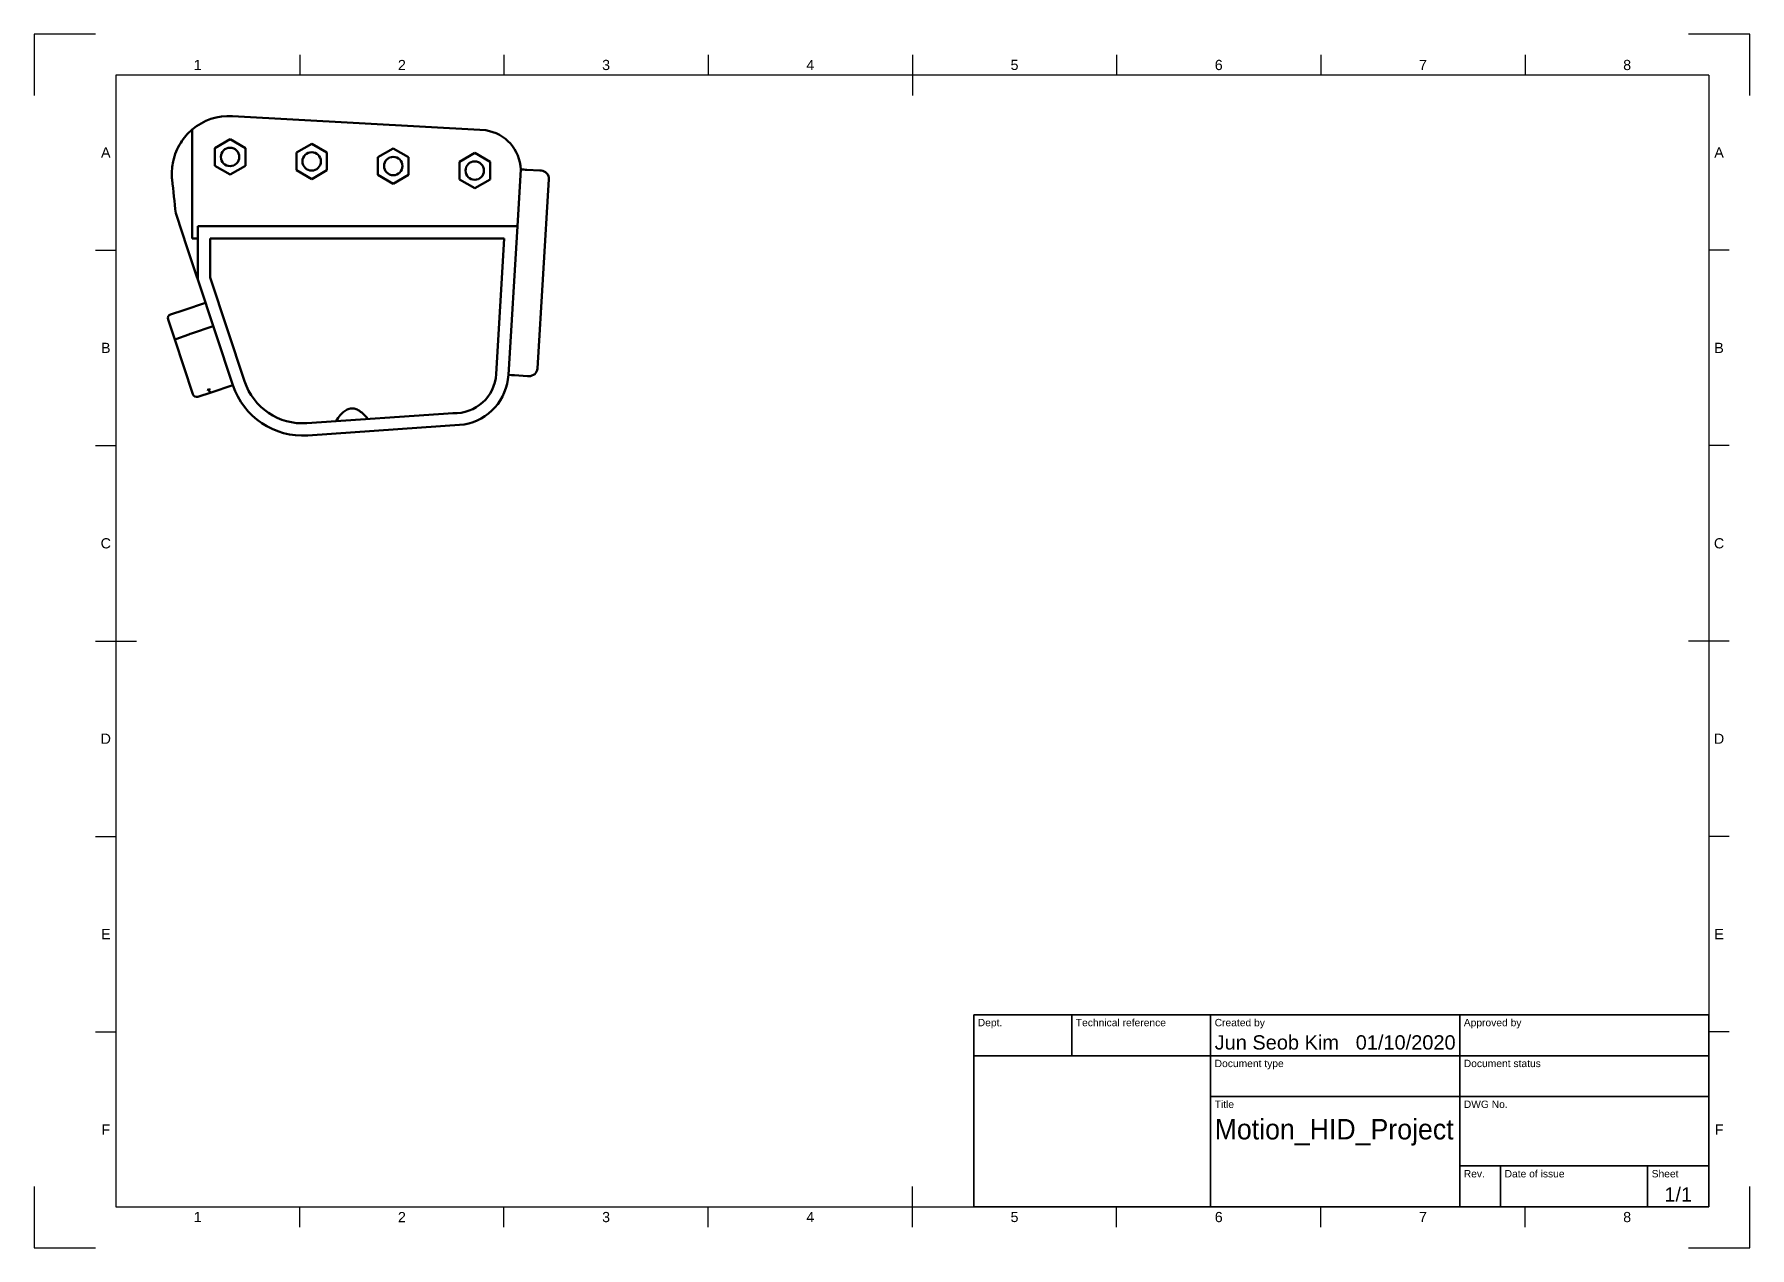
# Model space of a CAD drawing. Header units: millimetres. Extents: x 0 to 420, y 0 to 297.
import ezdxf
from ezdxf.enums import TextEntityAlignment as Align

# ---------------------------------------------------------------- set-up
doc = ezdxf.new("R2010")
doc.units = ezdxf.units.MM
doc.header["$LTSCALE"] = 0.75
for name, color, linetype, lineweight in [('Border', 7, 'Continuous', 25), ('TitleBlock', 7, 'Continuous', 35), ('Visible', 7, 'Continuous', 50)]:
    doc.layers.add(name, color=color, linetype=linetype, lineweight=lineweight)
doc.styles.add('FusionTitle', font='')
doc.styles.get('FusionTitle').set_extended_font_data('Arial Unicode MS')

# ---------------------------------------------------------------- blocks, each defined once
blk = doc.blocks.new('ISO_A3_SHEET')
at = {"layer": 'Border'}
for p, q in [((15, 297), (0, 297)), ((0, 297), (0, 282)), ((420, 297), (405, 297)), ((420, 282), (420, 297)), ((65, 292), (65, 287)), ((115, 292), (115, 287)), ((165, 292), (165, 287)), ((215, 292), (215, 282)), ((265, 292), (265, 287)), ((315, 292), (315, 287)), ((365, 292), (365, 287)), ((410, 287), (20, 287)), ((20, 287), (20, 10)), ((410, 287), (410, 10)), ((15, 244.16666), (20, 244.16666)), ((415, 244.16666), (410, 244.16666)), ((15, 196.33333), (20, 196.33333)), ((415, 196.33333), (410, 196.33333)), ((15, 148.5), (25, 148.5)), ((415, 148.5), (405, 148.5)), ((15, 100.66667), (20, 100.66667)), ((415, 100.66667), (410, 100.66667)), ((15, 52.83334), (20, 52.83334)), ((415, 52.83334), (410, 52.83334)), ((0, 15), (0, 0)), ((215, 5), (215, 15)), ((420, 0), (420, 15)), ((20, 10), (410, 10)), ((65, 5), (65, 10)), ((115, 5), (115, 10)), ((165, 5), (165, 10)), ((265, 5), (265, 10)), ((315, 5), (315, 10)), ((365, 5), (365, 10)), ((0, 0), (15, 0)), ((405, 0), (420, 0))]:
    blk.add_line(p, q, dxfattribs=at)
at = {"layer": 'Border', "style": 'FusionTitle'}
for s, p in [('1', (40, 289.5)), ('2', (90, 289.5)), ('3', (140, 289.5)), ('4', (190, 289.5)), ('5', (240, 289.5)), ('6', (290, 289.5)), ('7', (340, 289.5)), ('8', (390, 289.5)), ('A', (17.5, 268.08333)), ('A', (412.5, 268.08333)), ('B', (17.5, 220.25)), ('B', (412.5, 220.25)), ('C', (17.5, 172.41667)), ('C', (412.5, 172.41667)), ('D', (17.5, 124.58334)), ('D', (412.5, 124.58334)), ('E', (17.5, 76.75001)), ('E', (412.5, 76.75001)), ('F', (17.5, 28.91668)), ('F', (412.5, 28.91668)), ('1', (40, 7.5)), ('2', (90, 7.5)), ('3', (140, 7.5)), ('4', (190, 7.5)), ('5', (240, 7.5)), ('6', (290, 7.5)), ('7', (340, 7.5)), ('8', (390, 7.5))]:
    blk.add_text(s, height=2.5, dxfattribs=at).set_placement(p, align=Align.MIDDLE)
blk = doc.blocks.new('ISO_TITLEBLOCK')
at = {"layer": 'TitleBlock'}
for p, q in [((0, 47), (-180, 47)), ((-180, 47), (-180, 0)), ((-156, 37), (-156, 47)), ((-122, 0), (-122, 47)), ((-61, 0), (-61, 47)), ((0, 0), (0, 47)), ((-180, 37), (0, 37)), ((-122, 27), (0, 27)), ((-61, 10), (0, 10)), ((-51, 0), (-51, 10)), ((-15, 0), (-15, 10)), ((-180, 0), (0, 0))]:
    blk.add_line(p, q, dxfattribs=at)
at = {"layer": 'TitleBlock', "style": 'FusionTitle'}
for s, p in [('Dept.', (-179, 46)), ('Technical reference', (-155, 46)), ('Created by', (-121, 46)), ('Approved by', (-60, 46)), ('Document type', (-121, 36)), ('Document status', (-60, 36)), ('Title', (-121, 26)), ('DWG No.', (-60, 26)), ('Rev.', (-60, 9)), ('Date of issue', (-50, 9)), ('Sheet', (-14, 9))]:
    blk.add_text(s, height=1.8, dxfattribs=at).set_placement(p, align=Align.TOP_LEFT)
for tag, p, height in [('DEPT', (-179, 38.5), 3.5), ('TECHNICAL_REFERENCE', (-155, 38.5), 3.5), ('CREATED_BY', (-121, 38.5), 3.5), ('APPROVED_BY', (-60, 38.5), 3.5), ('DOCUMENT_TYPE', (-121, 28.5), 3.5), ('DOCUMENT_STATUS', (-60, 28.5), 3.5), ('TITLE_1', (-121, 16.5), 5), ('TITLE_2', (-121, 9), 5), ('TITLE_3', (-121, 1.5), 5), ('DATE_OF_ISSUE', (-50, 1.5), 3.5)]:
    blk.add_attdef(tag, p, '', height=height, dxfattribs=at)
for tag, p in [('CREATED_DATE', (-62, 38.5)), ('APPROVED_DATE', (-1, 38.5))]:
    blk.add_attdef(tag, text='', height=3.5, dxfattribs=at).set_placement(p, align=Align.RIGHT)
for tag, height, p in [('DRAWING_NUMBER', 5, (-30.5, 16.6)), ('REV', 3.5, (-56, 3.1)), ('SHEET', 3.5, (-7.5, 3.1))]:
    blk.add_attdef(tag, text='', height=height, dxfattribs=at).set_placement(p, align=Align.MIDDLE)

msp = doc.modelspace()

# ---------------------------------------------------------------- linework, layer by layer
at = {"layer": 'Visible'}
for p, q in [((38.66, 247, 15.15), (38.66, 273.69, 15.15)), ((110.57, 273.51, 15.15), (48.5, 276.98, 15.15)), ((44.19, 269.16, 15.15), (47.94, 271.32, 15.15)), ((44.19, 264.83, 15.15), (44.19, 269.16, 15.15)), ((47.94, 271.32, 15.15), (51.69, 269.16, 15.15)), ((51.69, 269.16, 15.15), (51.69, 264.83, 15.15)), ((64.16, 268.04, 15.15), (67.91, 270.21, 15.15)), ((67.91, 270.21, 15.15), (71.66, 268.04, 15.15)), ((84.13, 266.93, 15.15), (87.88, 269.09, 15.15)), ((87.88, 269.09, 15.15), (91.63, 266.93, 15.15)), ((47.94, 262.66, 15.15), (44.19, 264.83, 15.15)), ((51.69, 264.83, 15.15), (47.94, 262.66, 15.15)), ((64.16, 263.71, 15.15), (64.16, 268.04, 15.15)), ((71.66, 268.04, 15.15), (71.66, 263.71, 15.15)), ((84.13, 262.6, 15.15), (84.13, 266.93, 15.15)), ((91.63, 266.93, 15.15), (91.63, 262.6, 15.15)), ((104.1, 265.81, 15.15), (107.85, 267.98, 15.15)), ((104.1, 261.48, 15.15), (104.1, 265.81, 15.15)), ((107.85, 267.98, 15.15), (111.6, 265.81, 15.15)), ((111.6, 265.81, 15.15), (111.6, 261.48, 15.15)), ((67.91, 261.55, 15.15), (64.16, 263.71, 15.15)), ((71.66, 263.71, 15.15), (67.91, 261.55, 15.15)), ((87.88, 260.43, 15.15), (84.13, 262.6, 15.15)), ((91.63, 262.6, 15.15), (87.88, 260.43, 15.15)), ((107.85, 259.32, 15.15), (104.1, 261.48, 15.15)), ((111.6, 261.48, 15.15), (107.85, 259.32, 15.15)), ((119.11, 263.92, 15.15), (118.27, 250, 15.15)), ((119.86, 263.88, -1.85), (119.31, 263.91, -1.85)), ((123.81, 263.64, -5.38), (120.57, 263.84, -2.14)), ((123.18, 215.22, -6.09), (125.98, 261.51, -6.09)), ((118.27, 250, 28.27), (40.02, 250, 28.27)), ((40.02, 250, 28.27), (40.02, 247, 28.27)), ((116.08, 213.64, 28.27), (118.27, 250, 28.27)), ((40.02, 247, 15.15), (38.66, 247, 15.15)), ((40.02, 247, 28.27), (40.02, 237.02, 28.27)), ((40.02, 247, 28.27), (40.02, 247, 28.27)), ((43.02, 247, 28.27), (115.08, 247, 28.27)), ((43.02, 237.5, 28.27), (43.02, 247, 28.27)), ((115.08, 247, 28.27), (113.08, 213.82, 28.27)), ((40.02, 237.02, 28.27), (48.61, 211.12, 28.27)), ((51.46, 212.07, 28.27), (43.02, 237.5, 28.27)), ((41.92, 231.28, -0.57), (36.62, 229.52, -0.57)), ((32.75, 227.18, -3.99), (34.37, 222.29, -3.76)), ((36.62, 229.52, -0.57), (33.38, 228.44, -3.99)), ((34.64, 222.4, -3.06), (37.86, 223.55, 0.36)), ((38.52, 223.78, 0.65), (43.83, 225.54, 0.65)), ((34.37, 222.29, -3.76), (38.81, 208.92, -3.76)), ((43.31, 209.36, -0.35), (48.61, 211.12, -0.35)), ((116.08, 213.64, -1.85), (116.83, 213.6, -1.85)), ((117.54, 213.55, -2.14), (120.77, 213.36, -5.38)), ((40.07, 208.29, -3.76), (43.31, 209.36, -0.35)), ((66.76, 201.81, 15.15), (64.68, 201.81, 15.15)), ((102.52, 204.27, 28.27), (66.75, 201.81, 28.27)), ((66.96, 198.82, 28.27), (105.26, 201.47, 28.27))]:
    msp.add_line(p, q, dxfattribs=at)
for centre in [(47.94, 266.99, 13.15), (67.91, 265.88, 13.15), (87.88, 264.76, 13.15), (107.85, 263.65, 13.15)]:
    msp.add_circle(centre, 2.25, dxfattribs=at)
at = {"layer": 'Visible', "extrusion": (0, 0, -1)}
for centre, radius, start, end in [((-47.71, 262.96, -15.15), 14.04, 49.8356, 93.1949), ((-65.72, 216.8, -28.27), 15.02, 266.0492, 341.6322), ((-102.92, 214.43, -28.27), 10.18, 183.4516, 272.2933)]:
    msp.add_arc(centre, radius, start, end, dxfattribs=at)
at = {"layer": 'Visible'}
for centre, radius, start, end in [((109.07, 263.58, 15.15), 10.04, 1.9587, 81.394), ((123.98, 261.63, -6.09), 2, 356.5484, 86.5484), ((33.69, 227.49, -3.99), 1, 108.3678, 198.3678), ((121.19, 215.34, -6.09), 2, 266.5484, 356.5484), ((65.72, 216.8, 28.27), 18.02, 198.3678, 273.9508), ((102.92, 214.43, 28.27), 13.18, 280.1948, 356.5484), ((39.76, 209.24, -3.76), 1, 198.3678, 288.3678)]:
    msp.add_arc(centre, radius, start, end, dxfattribs=at)
at = {"layer": 'Visible', "extrusion": (-0.060205, -0.998186, -5e-15)}
msp.add_arc((103.76, -2.85, -270.62), 1, 45, 90, dxfattribs=at)
at = {"layer": 'Visible', "extrusion": (-0.060205, -0.998186, -6e-16)}
msp.add_arc((107, -6.09, -270.62), 1, 360, 45, dxfattribs=at)
at = {"layer": 'Visible', "extrusion": (0.060205, 0.998186, 0)}
msp.add_arc((-103.76, -2.85, 220.24), 1, 90, 135, dxfattribs=at)
at = {"layer": 'Visible', "extrusion": (0.060205, 0.998186, -9.3e-15)}
msp.add_arc((-107, -6.09, 220.24), 1, 135, 180, dxfattribs=at)
at = {"layer": 'Visible', "extrusion": (-0.315037, 0.948818, -0.022251)}
msp.add_ellipse((38.53, 223.76, -0.35), major_axis=(-0.01, 0.02, 1), ratio=0.999752, start_param=-0.785398, end_param=0, dxfattribs=at)
at = {"layer": 'Visible', "extrusion": (0.251706, 0.82864, 0.5)}
msp.add_ellipse((43, 210.31, -0.35), major_axis=(0.986, -0.726, 0.707), ratio=0.707107, start_param=-1.570796, end_param=-1.178097, dxfattribs=at)
at = {"layer": 'Visible', "extrusion": (0.893902, -0.448262, -1.76566e-11)}
msp.add_ellipse((43, 210.31, -0.35), major_axis=(0.63, 1.26), ratio=0.707107, start_param=1.570796, end_param=1.963495, dxfattribs=at)
at = {"layer": 'Visible', "extrusion": (0.876811, 0.291129, 0.382683)}
msp.add_ellipse((43, 210.31, -0.35), major_axis=(-0.39, -0.13, 1), ratio=0.92388, start_param=0.392699, end_param=1.570796, dxfattribs=at)
at = {"layer": 'Visible'}
for points, knots in [([(33.75, 261.46, -3.75), (33.72, 261.7, -3.75), (33.7, 261.95, -3.74), (33.62, 263.48, -3.66), (33.73, 264.71, -3.38), (34.34, 267.58, -2.31), (35, 269.12, -1.39), (36.58, 271.62, 0.46), (37.52, 272.73, 1.43), (38.66, 273.69, 2.41)], [1.524052, 1.524052, 1.524052, 1.524052, 1.60765, 1.60765, 2.039346, 2.039346, 2.658374, 2.658374, 3.208527, 3.208527, 3.208527, 3.208527]), ([(119.11, 263.79, -1.13), (119.12, 263.82, -1.21), (119.14, 263.84, -1.29), (119.2, 263.9, -1.52), (119.26, 263.91, -1.7), (119.31, 263.91, -1.85)], [0.1951117, 0.1951117, 0.1951117, 0.1951117, 0.21869171, 0.21869171, 0.26619533, 0.26619533, 0.26619533, 0.26619533]), ([(81.66, 202.84, 15.15), (81.21, 203.39, 15.15), (80.71, 203.95, 15.15), (79.82, 204.68, 15.15), (79.44, 204.95, 15.15), (78.73, 205.28, 15.15), (78.42, 205.38, 15.15), (77.88, 205.45, 15.15), (77.67, 205.45, 15.15), (77.23, 205.4, 15.15), (77.02, 205.34, 15.15), (76.47, 205.13, 15.15), (76.16, 204.94, 15.15), (75.23, 204.21, 15.15), (74.59, 203.43, 15.15), (73.93, 202.31, 15.15)], [-1.546375, -1.546375, -1.546375, -1.546375, -1.200284, -1.200284, -0.97695, -0.97695, -0.816715, -0.816715, -0.710664, -0.710664, -0.601189, -0.601189, -0.42258, -0.42258, -0.021986, -0.021986, -0.021986, -0.021986])]:
    msp.add_open_spline(points, degree=3, knots=knots, dxfattribs=at)
at = {"layer": 'Visible', "extrusion": (0.994309, 0.106533, 1.64783e-09)}
msp.add_open_spline([(34.63, 253.23, -3.65), (34.34, 255.92, -3.68), (34.05, 258.66, -3.71), (33.75, 261.46, -3.75)], degree=3, dxfattribs=at)
at = {"layer": 'Visible'}
msp.add_open_spline([(119.11, 263.92, -1.85), (119.11, 263.92, -1.61), (119.11, 263.88, -1.36), (119.11, 263.79, -1.13)], degree=3, dxfattribs=at)
at = {"layer": 'Visible', "extrusion": (0.949053, 0.315115, -3.63e-13)}
msp.add_open_spline([(40.02, 237.02, 0.11), (39.98, 237.13, 0.09), (39.94, 237.25, 0.06), (38.19, 242.53, -1), (36.39, 247.93, -2.18), (34.63, 253.23, -3.65)], degree=3, knots=[-4.543167, -4.543167, -4.543167, -4.543167, -4.504977, -4.504977, -2.829718, -2.829718, -2.829718, -2.829718], dxfattribs=at)

# ---------------------------------------------------------------- block references
at = {"layer": 'Border'}
msp.add_blockref('ISO_A3_SHEET', (0, 0), dxfattribs=at)
at = {"layer": 'TitleBlock'}
ref = msp.add_blockref('ISO_TITLEBLOCK', (410, 10), dxfattribs=at)
ref.add_attrib('CREATED_DATE', '01/10/2020', dxfattribs={"height": 3.5, "style": 'FusionTitle'}).set_placement((348, 48.5), align=Align.RIGHT)
ref.add_attrib('SHEET', '1/1', dxfattribs={"height": 3.5, "style": 'FusionTitle'}).set_placement((402.5, 13.1), align=Align.MIDDLE)
ref.add_attrib('TITLE_1', 'Motion_HID_Project', (289, 26.5), dxfattribs={"height": 5, "style": 'FusionTitle', "width": 0.936186})
ref.add_attrib('CREATED_BY', 'Jun Seob Kim', (289, 48.5), dxfattribs={"height": 3.5, "style": 'FusionTitle'})

doc.saveas('drawing.dxf')
